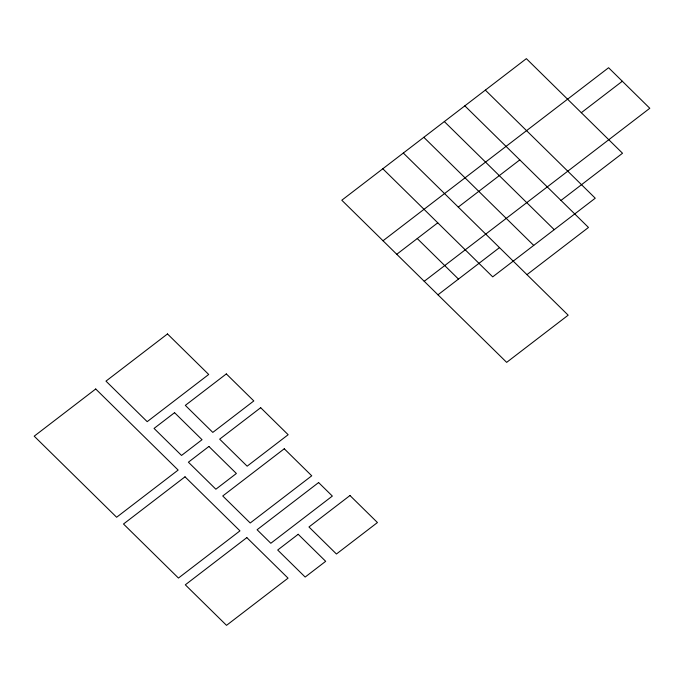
<?xml version="1.0" encoding="UTF-8"?>
<svg xmlns="http://www.w3.org/2000/svg" width="684" height="684" viewBox="0 0 684 684"><rect width="100%" height="100%" fill="white"/><g stroke="black" fill="none" stroke-linecap="round" stroke-linejoin="round"><path stroke-width="1.03" d="M383.014 240.759L608.589 67.733L649.8 108.269L424.225 281.295M396.754 254.277L437.769 222.813M458.271 207.081L519.789 159.894M581.314 112.706L622.329 81.242M437.965 294.813L499.482 247.617M561.008 200.429L622.525 153.242L526.364 58.653L341.803 200.224L506.656 362.366L568.173 315.179L403.321 153.036M526.962 274.643L588.479 227.456L464.838 105.849M485.349 90.117L595.251 198.206L492.711 276.858L382.818 168.768M444.335 121.572L554.237 229.67M423.823 137.304L533.725 245.402M417.257 238.545L458.468 279.081M95.717 388.991L34.2 436.178L116.622 517.249L178.148 470.062L95.717 388.991M167.494 333.937L105.977 381.125L147.188 421.66L208.706 374.473L167.494 333.937M174.565 412.683L154.054 428.415L181.534 455.441L202.037 439.709L174.565 412.683M226.336 373.917L185.321 405.373L212.801 432.399L253.815 400.935L226.336 373.917M208.902 446.464L188.399 462.196L215.87 489.214L236.382 473.49L208.902 446.464M260.681 407.698L219.667 439.154L247.146 466.18L288.152 434.716L260.681 407.698M185.013 476.816L123.496 524.004L178.447 578.057L239.964 530.861L185.013 476.816M284.262 448.781L222.745 495.977L250.216 522.995L311.742 475.808L284.262 448.781M246.83 537.615L185.313 584.811L226.524 625.347L288.049 578.151L246.83 537.615M318.607 482.562L257.09 529.749L270.821 543.267L332.347 496.071L318.607 482.562M298.198 534.289L277.695 550.021L305.167 577.048L325.678 561.316L298.198 534.289M349.977 495.524L308.963 526.979L336.434 554.006L377.448 522.542L349.977 495.524"/></g></svg>
